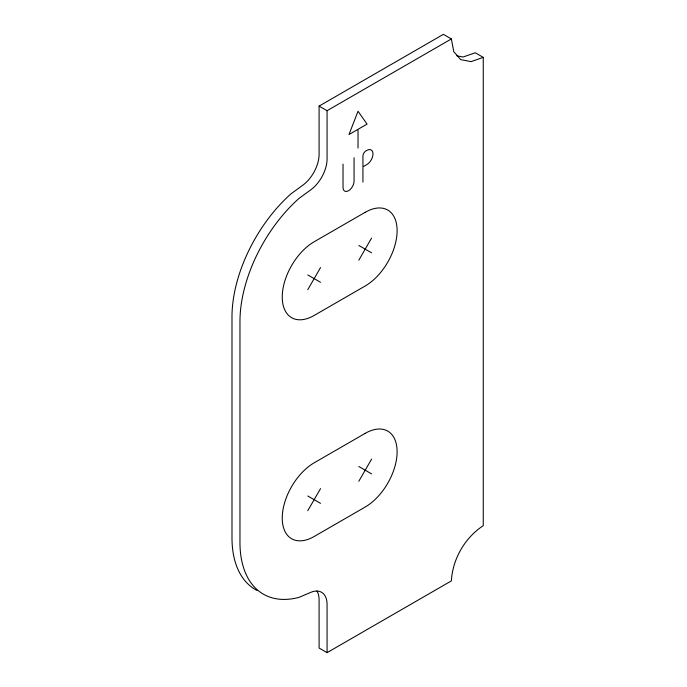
<?xml version="1.0" encoding="UTF-8"?>
<svg xmlns="http://www.w3.org/2000/svg" width="687" height="687" viewBox="0 0 687 687"><rect width="100%" height="100%" fill="white"/><g stroke="black" fill="none" stroke-linecap="round" stroke-linejoin="round"><path stroke-width="1.03" d="M316.965 591.018A26.57 15.346 -60 0 1 319.094 599.399L319.094 648.047L327.072 652.65L451.35 580.901C452.733 558.797 464.807 537.887 483.253 525.641L483.253 57.373L471.042 61.624L460.694 59.614L453.781 51.654L451.35 38.953L443.373 34.35L319.094 106.099L319.094 154.747A26.57 15.346 -60 0 1 303.147 184.958L291.116 193.734A112.805 65.128 -60 0 0 231.991 316.836L231.991 537.887A112.805 65.128 -60 0 0 257.11 590.476M327.072 652.65L327.072 604.002A26.57 15.346 -60 0 0 311.125 592.211L299.094 597.329A112.805 65.128 -60 0 1 239.969 542.49L239.969 321.439A112.805 65.128 -60 0 1 299.094 198.337L311.125 189.569A26.57 15.346 -60 0 0 327.072 159.35L327.072 110.701L451.35 38.953M307.767 289.665L320.537 267.561M358.82 260.193L371.581 238.088M307.767 510.716L320.537 488.612M358.82 481.243L371.581 459.139M357.377 129.706L348.979 134.549L358.021 111.26L367.056 124.115L358.021 129.336L358.021 148.1M363.569 166.469L366.858 164.571A8.699 5.024 -60 0 0 373.007 153.922A8.699 5.024 -60 0 0 366.858 150.367L365.922 150.908A4.234 2.439 -60 0 0 362.934 156.086L362.934 182.107M456.855 55.81L463.064 57.012L475.275 52.77L483.253 57.373M319.094 106.099L327.072 110.701M358.82 245.457L371.581 252.825M307.767 274.929L320.537 282.297M358.82 466.507L371.581 473.875M307.767 495.98L320.537 503.348M354.063 157.752L354.063 181.17A7.806 4.508 -60 0 1 348.549 190.728A7.806 4.508 -60 0 1 343.028 187.542L343.028 164.124M365.201 212.3L314.157 241.772A45.119 26.054 -60 0 0 282.245 297.033A45.119 26.054 -60 0 0 314.157 315.453L365.201 285.981A45.119 26.054 -60 0 0 397.112 230.72A45.119 26.054 -60 0 0 365.201 212.3M365.201 433.351L314.157 462.823A45.119 26.054 -60 0 0 282.245 518.084A45.119 26.054 -60 0 0 314.157 536.504L365.201 507.032A45.119 26.054 -60 0 0 397.112 451.771A45.119 26.054 -60 0 0 365.201 433.351"/></g></svg>
